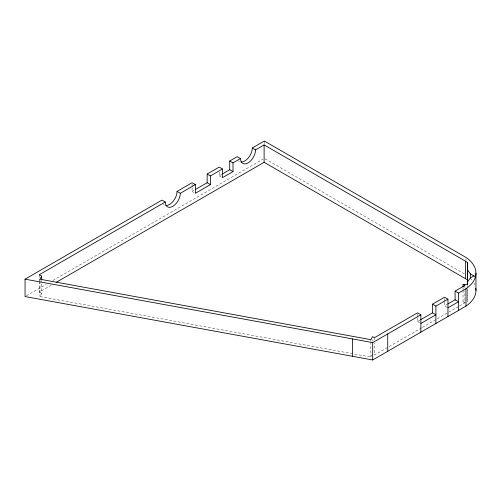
<?xml version="1.0" encoding="UTF-8"?>
<svg xmlns="http://www.w3.org/2000/svg" width="501" height="501" viewBox="0 0 501 501"><rect width="100%" height="100%" fill="white"/><g stroke="black" fill="none" stroke-linecap="round" stroke-linejoin="round"><path stroke-width="0.38" stroke-dasharray="2.5 1.88" d="M467.527 288.52L467.314 301.765L467.314 288.92M467.539 287.743L467.583 285.407M372.556 353.982L370.878 357.05L39.98 296.592L41.664 293.523L41.664 280.679M192.102 187.794L192.102 191.42L194.062 190.286M219.188 172.156L219.188 175.776L221.824 174.254M26.403 295.765L46.067 284.418M52.843 280.504L262.981 159.18M39.247 281.549L39.247 292.133L51.44 285.094M417.477 317.916L417.483 321.542L420.101 320.026M447.268 307.457L444.562 305.898L447.199 304.376M421.71 327.779L374.441 355.071L374.441 342.978M422.381 327.391L436.565 319.2M437.235 318.811L458.847 306.336M459.523 305.948L464.922 302.829L464.922 290.743M463.043 290.411L463.043 301.74L465.178 301.752M265.016 158.792L464.646 274.047M463.043 301.74L464.922 302.829M219.188 175.776L221.805 177.285M192.102 191.42L194.062 192.547M417.483 321.542L420.176 323.095M39.247 292.133L41.664 293.523M417.477 314.296L417.477 317.196M465.999 258.961L465.999 260.47M464.922 285.451L464.922 287.718M463.043 287.386L463.043 289.653M444.562 298.652L444.562 301.552M444.562 302.272L444.562 305.898M374.441 337.693L374.441 339.96M372.556 339.628L372.556 341.137M370.878 339.672L370.878 341.181M370.878 341.939L370.878 357.05M264.34 141.025L264.34 144.044M192.102 184.174L192.102 187.073M39.98 279.214L39.98 280.723M39.98 281.481L39.98 296.592M39.247 274.755L39.247 280.798M470.001 278.049A41.852 24.161 0 0 1 472.274 280.56M473.789 282.808A41.852 24.161 0 0 1 474.804 284.85M239.453 161.535A10.64 6.144 -60 0 1 238.608 160.859M164.203 204.978A10.64 6.144 -60 0 1 163.364 204.302"/><path stroke-width="0.75" d="M165.762 205.46A10.64 6.144 -60 0 0 177.053 191.413L192.102 182.727L195.371 184.619L195.371 193.305L210.42 184.619L210.42 175.926L222.463 168.975L219.188 167.09L207.151 174.041L207.151 182.727L195.371 189.528M222.463 168.975L222.463 177.667L232.996 171.586L232.996 162.894L240.518 158.548A10.64 6.144 -60 0 0 248.045 162.894A10.64 6.144 -60 0 0 255.566 149.862L264.115 144.927L465.623 261.265L467.671 262.574L467.596 284.624M467.671 262.574L467.314 284.386L463.043 284.368L463.043 286.635M458.471 310.457L458.471 293.079L465.999 288.733A41.852 24.161 0 0 0 474.804 278.706L475.662 275.919A41.852 24.161 0 0 0 465.999 257.451L264.34 141.025L252.297 147.97A10.64 6.144 -60 0 1 241.012 162.017M180.31 193.311A10.64 6.125 -60.1 0 1 172.776 206.343A10.64 6.125 -60.1 0 1 165.292 201.984L39.247 274.755L41.664 276.145L39.98 279.214L370.878 339.672L372.556 336.603L374.441 337.693L417.477 312.843L420.853 314.797L420.853 332.176M467.352 282.176L470.339 277.961L473.89 275.907M475.787 288.344A41.852 24.161 0 0 1 465.999 306.105L372.694 359.975L25.05 296.548L25.05 279.17L161.998 200.106L165.274 201.991M222.482 173.878L229.727 169.695L229.727 161.009L237.249 156.663L240.518 158.548M195.371 184.619L180.322 193.305L177.053 191.413M56.181 282.351L264.115 162.305L467.671 279.953M420.853 323.483L435.901 314.797L432.532 312.849L432.526 304.157L444.562 297.206L447.944 299.16L447.944 316.532M447.944 307.846L458.471 301.765L455.096 299.817L455.096 291.125L464.922 285.451L463.043 284.368M25.05 279.17L372.694 342.603L420.853 314.797M435.901 323.483L435.901 306.105L447.944 299.16M420.752 319.651L432.532 312.849M447.856 303.994L455.096 299.817M252.297 147.97L255.566 149.862M467.552 269.801L470.339 273.853L475.399 276.777M229.727 161.009L232.996 162.894M455.096 291.125L458.471 293.079M229.727 169.695L232.996 171.586M207.151 174.041L210.42 175.926M432.526 304.157L435.901 306.105M207.151 182.727L210.42 184.619M475.95 273.089L475.95 290.467M470.339 273.853L470.339 277.961M465.999 288.733L465.999 306.105M465.623 261.265L465.623 278.644M387.743 333.91L387.743 351.289M372.694 342.603L372.694 359.975M352.397 338.895L352.397 356.274M264.115 144.927L264.115 162.305M41.664 276.145L41.664 279.921"/></g></svg>
